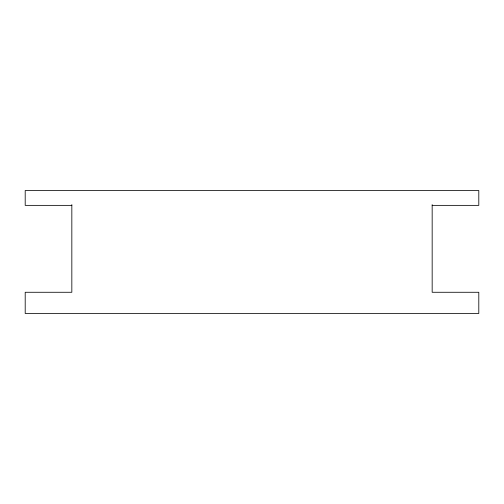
<?xml version="1.0" encoding="UTF-8"?>
<svg xmlns="http://www.w3.org/2000/svg" width="504" height="504" viewBox="0 0 504 504"><rect width="100%" height="100%" fill="white"/><g stroke="black" fill="none" stroke-linecap="round" stroke-linejoin="round"><path stroke-width="0.76" d="M71.833 205.367L25.2 205.367L25.2 190.531L478.8 190.531L478.8 205.367L432.167 205.367M432.167 204.618L432.167 292.276L478.8 292.276L478.8 313.469L25.2 313.469L25.2 292.276L71.833 292.276L71.833 204.618"/></g></svg>
